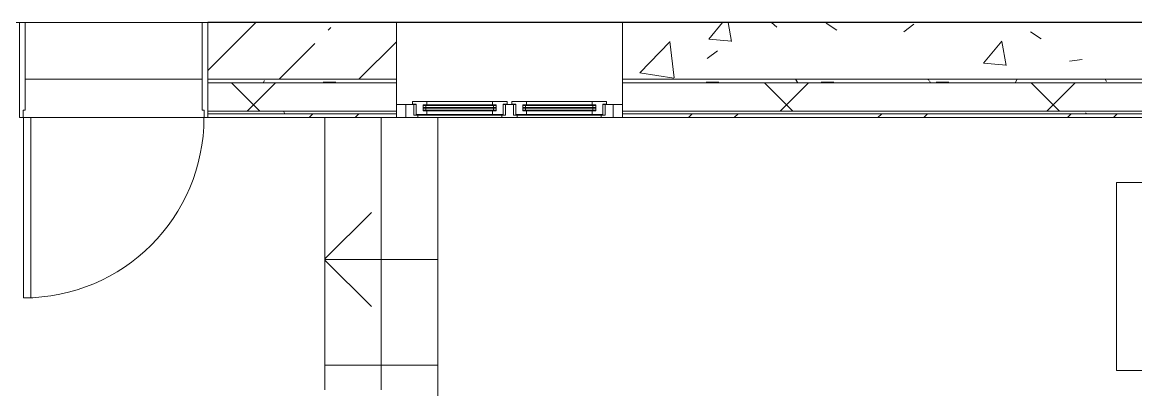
# Model space of a CAD drawing. Header units: millimetres. Extents: x 46431 to 216095, y -43515 to 31605.
# Drawn here: x 115447 to 121354, y -33334 to -31381 of the extents above; entities that cross this region are included whole.
import ezdxf

# ---------------------------------------------------------------- set-up
doc = ezdxf.new("R2010")
doc.units = ezdxf.units.MM
doc.linetypes.add('Осевые', pattern=[6350, 1270, -952.5, 3175, -952.5])
for name, color, linetype, lineweight in [('Высотные отметки', 7, 'Continuous', 9), ('Двери', 7, 'Continuous', 9), ('Каркас_Импост', 7, 'Continuous', 9), ('Обобщенные модели', 7, 'Continuous', 9), ('Общие ребра', 7, 'Continuous', 9), ('Окна', 7, 'Continuous', 9), ('Окна-1', 7, 'Continuous', 18), ('Оси-2', 7, 'Осевые', 9), ('Остекление', 7, 'Continuous', 9), ('Панель', 7, 'Continuous', 9), ('Перекрытия', 7, 'Continuous', 9), ('Стены', 7, 'Continuous', 9), ('Стены-1', 7, 'Continuous', 18), ('Стрелки вверх', 7, 'Continuous', 9), ('Штриховка разреза-3', 7, 'Continuous', 9)]:
    doc.layers.add(name, color=color, linetype=linetype, lineweight=lineweight)
doc.layers.add('Окна-2', color=7, linetype='Continuous', lineweight=9, true_color=0x804000)
pattern_1 = [(45, (0, 0), (-502.8943, 502.8943), []), (45, (0, 762), (-502.8943, 502.8943), [])]
pattern_2 = [(0, (0, 0), (812.8, 203.2), [67.056, -542.544, 67.056, -542.544, -3251.2]), (0, (0, 0), (812.8, 203.2), [-1219.2, 67.056, -1152.144, 67.056, -542.544, -1422.4]), (0, (0, 0), (812.8, 203.2), [-3048, 67.056, -339.344, 67.056, -948.944]), (120, (304.8, 101.6), (-582.37636, 602.30545), [67.056, -542.544, 67.056, -542.544, -3251.2]), (120, (304.8, 101.6), (-582.37636, 602.30545), [-1219.2, 67.056, -1152.144, 67.056, -542.544, -1422.4]), (120, (304.8, 101.6), (-582.37636, 602.30545), [-3048, 67.056, -339.344, 67.056, -948.944]), (240, (406.4, 508), (-230.42364, -805.50545), [67.056, -542.544, 67.056, -542.544, -3251.2]), (240, (406.4, 508), (-230.42364, -805.50545), [-1219.2, 67.056, -1152.144, 67.056, -542.544, -1422.4]), (240, (406.4, 508), (-230.42364, -805.50545), [-3048, 67.056, -339.344, 67.056, -948.944])]
pattern_3 = [(45, (0, 0), (-707.107, 707.107), []), (135, (0, 0), (-707.107, -707.107), [])]

# ---------------------------------------------------------------- blocks, each defined once
blk = doc.blocks.new('Ступени 3шт3 - Ступени 3шт-1216244-План 1-го этажа на отм_ -6_000')
at = {"layer": 'Обобщенные модели'}
for p, q in [((117051.6, -31887.8), (117051.6, -33202.9)), ((117051.6, -33202.9), (117051.6, -31887.9)), ((117351.6, -33202.9), (117351.6, -31887.9)), ((117351.6, -33202.9), (117351.6, -31887.9)), ((117651.6, -33202.9), (117651.6, -31887.9)), ((117051.6, -33202.9), (117351.6, -33202.9)), ((117051.6, -33333.9), (117051.6, -33202.9)), ((117051.6, -33202.9), (117051.6, -33333.9)), ((117351.6, -33202.9), (117051.6, -33202.9)), ((117351.6, -33202.9), (117651.6, -33202.9)), ((117351.6, -33333.9), (117351.6, -33202.9)), ((117351.6, -33333.9), (117351.6, -33202.9)), ((117651.6, -33202.9), (117351.6, -33202.9)), ((117651.6, -33402.9), (117651.6, -33202.9)), ((117051.6, -33402.9), (116701.6, -33402.9)), ((117051.6, -33402.9), (117051.6, -33383.9)), ((117051.6, -33383.9), (117051.6, -33402.9)), ((117351.6, -33402.9), (117051.6, -33402.9)), ((117351.6, -33402.9), (117351.6, -33383.9)), ((117351.6, -33402.9), (117351.6, -33383.9)), ((117651.6, -33402.9), (117351.6, -33402.9))]:
    blk.add_line(p, q, dxfattribs=at)
blk = doc.blocks.new('Дверь - Однопольная остекленная - ДН6__21х10-8185012-План 1-го этажа на отм_ -6_000')
at = {"layer": 'Двери'}
for p, q in [((-479, -252.5), (-439, -252.5)), ((-479, -1210.5), (-479, -252.5)), ((-439, -252.5), (-439, -1210.5)), ((-439, -1210.5), (-479, -1210.5))]:
    blk.add_line(p, q, dxfattribs=at)
blk.add_arc((-479, -252.5), 958, 270, 0, dxfattribs=at)
at = {"layer": 'Каркас_Импост'}
for p, q in [((-500, 252.5), (-470, 252.5)), ((-500, -252.5), (-500, 252.5)), ((-470, 252.5), (-470, -212.5)), ((470, 252.5), (500, 252.5)), ((470, -212.5), (470, 252.5)), ((500, 252.5), (500, -252.5)), ((-480, -212.5), (-480, -252.5)), ((-470, -212.5), (-480, -212.5)), ((480, -212.5), (470, -212.5)), ((480, -252.5), (480, -212.5)), ((-480, -252.5), (-500, -252.5)), ((500, -252.5), (480, -252.5))]:
    blk.add_line(p, q, dxfattribs=at)
at = {"layer": 'Панель'}
for p, q in [((-439, -252.5), (-479, -252.5)), ((-479, -252.5), (-479, -1210.5)), ((-439, -1210.5), (-439, -252.5)), ((-479, -1210.5), (-439, -1210.5))]:
    blk.add_line(p, q, dxfattribs=at)
blk = doc.blocks.new('Окно 2-Распашное - Один переплет с многокамерным стеклопакетом - 30674-99 - ОК-1 1200-1800-V8-План 1-го этажа на отм_ -6_000')
at = {"layer": 'Каркас_Импост'}
for p, q in [((-515, -166.5), (-438, -166.5)), ((-515, -180.5), (-515, -166.5)), ((-438, -166.5), (-438, -184.5)), ((-438, -184.5), (-438, -166.5)), ((-438, -166.5), (-90, -166.5)), ((-90, -166.5), (-13, -166.5)), ((-90, -184.5), (-90, -166.5)), ((-90, -184.5), (-90, -166.5)), ((-13, -166.5), (-13, -180.5)), ((13, -166.5), (90, -166.5)), ((13, -180.5), (13, -166.5)), ((90, -166.5), (90, -184.5)), ((90, -166.5), (90, -184.5)), ((90, -166.5), (438, -166.5)), ((438, -166.5), (515, -166.5)), ((438, -184.5), (438, -166.5)), ((438, -166.5), (438, -184.5)), ((515, -166.5), (515, -180.5)), ((-550, -182.5), (-507, -182.5)), ((-550, -252.5), (-550, -182.5)), ((-495, -180.5), (-515, -180.5)), ((-507, -182.5), (-507, -238.5)), ((-495, -182.5), (-507, -182.5)), ((-507, -182.5), (-507, -238.5)), ((-495, -236.5), (-495, -180.5)), ((-438, -184.5), (-458, -184.5)), ((-458, -184.5), (-458, -216.5)), ((-458, -216.5), (-458, -184.5)), ((-458, -184.5), (-70, -184.5)), ((-458, -216.5), (-438, -216.5)), ((-70, -216.5), (-458, -216.5)), ((-90, -184.5), (-438, -184.5)), ((-438, -216.5), (-438, -236.5)), ((-438, -216.5), (-90, -216.5)), ((-438, -236.5), (-438, -216.5)), ((-70, -184.5), (-90, -184.5)), ((-90, -216.5), (-70, -216.5)), ((-90, -236.5), (-90, -216.5)), ((-90, -236.5), (-90, -216.5)), ((-70, -216.5), (-70, -184.5)), ((-70, -216.5), (-70, -184.5)), ((-33, -180.5), (-33, -236.5)), ((-13, -180.5), (-33, -180.5)), ((-21, -182.5), (-33, -182.5)), ((-21, -182.5), (21, -182.5)), ((-21, -238.5), (-21, -182.5)), ((-21, -182.5), (-21, -238.5)), ((33, -180.5), (13, -180.5)), ((21, -182.5), (21, -238.5)), ((33, -182.5), (21, -182.5)), ((21, -238.5), (21, -182.5)), ((33, -236.5), (33, -180.5)), ((70, -184.5), (70, -216.5)), ((90, -184.5), (70, -184.5)), ((70, -184.5), (70, -216.5)), ((70, -184.5), (458, -184.5)), ((70, -216.5), (90, -216.5)), ((458, -216.5), (70, -216.5)), ((438, -184.5), (90, -184.5)), ((90, -216.5), (90, -236.5)), ((90, -216.5), (90, -236.5)), ((90, -216.5), (438, -216.5)), ((458, -184.5), (438, -184.5)), ((438, -216.5), (458, -216.5)), ((438, -236.5), (438, -216.5)), ((438, -216.5), (438, -236.5)), ((458, -216.5), (458, -184.5)), ((458, -184.5), (458, -216.5)), ((495, -180.5), (495, -236.5)), ((515, -180.5), (495, -180.5)), ((507, -182.5), (495, -182.5)), ((507, -182.5), (550, -182.5)), ((507, -238.5), (507, -182.5)), ((507, -238.5), (507, -182.5)), ((550, -182.5), (550, -252.5)), ((-487, -252.5), (-550, -252.5)), ((-507, -238.5), (-487, -238.5)), ((-21, -238.5), (-507, -238.5)), ((-438, -236.5), (-495, -236.5)), ((-487, -238.5), (-487, -252.5)), ((-41, -238.5), (-487, -238.5)), ((-487, -238.5), (-487, -252.5)), ((-487, -252.5), (-41, -252.5)), ((-90, -236.5), (-438, -236.5)), ((-33, -236.5), (-90, -236.5)), ((-41, -238.5), (-21, -238.5)), ((-41, -252.5), (-41, -238.5)), ((-41, -238.5), (-41, -252.5)), ((41, -252.5), (-41, -252.5)), ((21, -238.5), (41, -238.5)), ((507, -238.5), (21, -238.5)), ((90, -236.5), (33, -236.5)), ((41, -238.5), (41, -252.5)), ((487, -238.5), (41, -238.5)), ((41, -252.5), (41, -238.5)), ((41, -252.5), (487, -252.5)), ((438, -236.5), (90, -236.5)), ((495, -236.5), (438, -236.5)), ((487, -238.5), (507, -238.5)), ((487, -252.5), (487, -238.5)), ((487, -252.5), (487, -238.5)), ((550, -252.5), (487, -252.5))]:
    blk.add_line(p, q, dxfattribs=at)
at = {"layer": 'Окна'}
for p, q in [((-443, -188.5), (-443, -198.5)), ((-443, -188.5), (-85, -188.5)), ((-85, -198.5), (-443, -198.5)), ((-443, -202.5), (-443, -212.5)), ((-443, -202.5), (-85, -202.5)), ((-85, -212.5), (-443, -212.5)), ((-85, -188.5), (-85, -198.5)), ((-85, -202.5), (-85, -212.5)), ((443, -188.5), (85, -188.5)), ((85, -188.5), (85, -198.5)), ((85, -198.5), (443, -198.5)), ((443, -202.5), (85, -202.5)), ((85, -202.5), (85, -212.5)), ((85, -212.5), (443, -212.5)), ((443, -188.5), (443, -198.5)), ((443, -202.5), (443, -212.5)), ((-437.6, -252.5), (-487, -252.5)), ((-487, -252.5), (-474.6, -252.5)), ((-53.3, -252.5), (-41, -252.5)), ((53.3, -252.5), (41, -252.5)), ((438.2, -252.5), (487, -252.5)), ((487, -252.5), (474.8, -252.5))]:
    blk.add_line(p, q, dxfattribs=at)
at = {"layer": 'Окна-1'}
for p, q in [((-458, -188.5), (-443, -188.5)), ((-458, -198.5), (-458, -188.5)), ((-443, -198.5), (-458, -198.5)), ((-458, -202.5), (-443, -202.5)), ((-458, -212.5), (-458, -202.5)), ((-443, -212.5), (-458, -212.5)), ((-443, -188.5), (-443, -198.5)), ((-443, -202.5), (-443, -212.5)), ((-85, -188.5), (-70, -188.5)), ((-85, -198.5), (-85, -188.5)), ((-70, -198.5), (-85, -198.5)), ((-85, -202.5), (-70, -202.5)), ((-85, -212.5), (-85, -202.5)), ((-70, -212.5), (-85, -212.5)), ((-70, -188.5), (-70, -198.5)), ((-70, -202.5), (-70, -212.5)), ((70, -188.5), (70, -198.5)), ((85, -188.5), (70, -188.5)), ((70, -198.5), (85, -198.5)), ((70, -202.5), (70, -212.5)), ((85, -202.5), (70, -202.5)), ((70, -212.5), (85, -212.5)), ((85, -198.5), (85, -188.5)), ((85, -212.5), (85, -202.5)), ((458, -188.5), (443, -188.5)), ((443, -188.5), (443, -198.5)), ((443, -198.5), (458, -198.5)), ((458, -202.5), (443, -202.5)), ((443, -202.5), (443, -212.5)), ((443, -212.5), (458, -212.5)), ((458, -198.5), (458, -188.5)), ((458, -212.5), (458, -202.5))]:
    blk.add_line(p, q, dxfattribs=at)
at = {"layer": 'Окна-2'}
for p, q in [((-600, -182.5), (-550, -182.5)), ((-600, -252.5), (-600, -182.5)), ((-550, -182.5), (-550, -252.5)), ((-550, -182.5), (-550, -252.5)), ((-550, -182.5), (-495, -182.5)), ((-33, -182.5), (33, -182.5)), ((495, -182.5), (550, -182.5)), ((550, -182.5), (600, -182.5)), ((550, -252.5), (550, -182.5)), ((550, -182.5), (550, -252.5)), ((600, -182.5), (600, -252.5)), ((-550, -252.5), (-600, -252.5)), ((550, -252.5), (-550, -252.5)), ((600, -252.5), (550, -252.5))]:
    blk.add_line(p, q, dxfattribs=at)
at = {"layer": 'Остекление'}
for p, q in [((-458, -184.5), (-70, -184.5)), ((-458, -188.5), (-458, -184.5)), ((-70, -188.5), (-458, -188.5)), ((-458, -198.5), (-70, -198.5)), ((-458, -202.5), (-458, -198.5)), ((-70, -202.5), (-458, -202.5)), ((-458, -212.5), (-70, -212.5)), ((-458, -216.5), (-458, -212.5)), ((-70, -216.5), (-458, -216.5)), ((-70, -184.5), (-70, -188.5)), ((-70, -198.5), (-70, -202.5)), ((-70, -212.5), (-70, -216.5)), ((458, -184.5), (70, -184.5)), ((70, -184.5), (70, -188.5)), ((70, -188.5), (458, -188.5)), ((458, -198.5), (70, -198.5)), ((70, -198.5), (70, -202.5)), ((70, -202.5), (458, -202.5)), ((458, -212.5), (70, -212.5)), ((70, -212.5), (70, -216.5)), ((70, -216.5), (458, -216.5)), ((458, -188.5), (458, -184.5)), ((458, -202.5), (458, -198.5)), ((458, -216.5), (458, -212.5))]:
    blk.add_line(p, q, dxfattribs=at)
blk = doc.blocks.new('Высотные отметки - Высотная отметка - Рамка_14мм длина-4459141-План 1-го этажа на отм_ -6_000')
at = {"layer": 'Высотные отметки'}
for p, q in [((7, 5), (-7, 5)), ((-7, 5), (-7, 0)), ((7, 0), (7, 5)), ((-7, 0), (7, 0))]:
    blk.add_line(p, q, dxfattribs=at)

msp = doc.modelspace()

# ---------------------------------------------------------------- hatches: boundary and pattern name
at = {"layer": 'Штриховка разреза-3'}
h = msp.add_hatch(dxfattribs=at)
h.set_pattern_fill('FP_4', color=256, style=0, pattern_type=2)
h.set_pattern_definition([(45, (0, 0), (-424.264, 424.264), [600, -100, 20, -100]), (45, (0, 424), (-424.264, 424.264), [])])
h.paths.add_polyline_path([(116431.6, -31682.8), (117431.6, -31682.2), (117431.6, -31382.8), (116431.6, -31382.8), (116431.6, -31682.2)], flags=0)
h = msp.add_hatch(dxfattribs=at)
h.set_pattern_fill('FP_7', color=256, style=0, pattern_type=2)
h.set_pattern_definition([(50, (0, 0), (1457.472, -127.512), [152.4, -1676.4]), (355, (0, 0), (-281.942, 1528.454), [121.92, -1341.12]), (100.451, (121.5, -10.6), (1175.541, 1400.933), [129.52, -1424.721]), (46.184, (0, 406.4), (2168.632, -336.342), [228.6, -2514.6]), (96.636, (180.7, 378.4), (1899.22, 1979.42), [194.28, -2137.08]), (351.184, (0, 406.4), (1899.24, 1979.402), [182.88, -2011.68]), (21, (203.2, 304.8), (1212.915, -818.121), [152.4, -1676.4]), (326, (203.2, 304.8), (494.417, 1473.504), [121.92, -1341.12]), (71.451, (304.3, 236.6), (1707.337, 655.37), [129.52, -1424.721]), (37.5, (0, 0), (24.7094, 676.4402), [67.056, -1257.808, 67.056, -1294.384, -1346.2]), (37.5, (0, 0), (24.7094, 676.4402), [-2686.304, 67.056, -1279.144]), (7.5, (0, 0), (534.5577, 801.4443), [67.056, -709.168, 67.056, -1227.328, -513.08]), (7.5, (0, 0), (534.5577, 801.4443), [-2070.608, 67.056, -446.024]), (327.5, (-453.14, 0), (1084.7275, -45.8312), [67.056, -440.944, 67.056, -1517.904, -2103.12]), (327.5, (-453.14, 0), (1084.7275, -45.8312), [-2092.96, 67.056, -2036.064]), (317.5, (-656.3, 0), (1185.035, 203.4135), [67.056, -593.344, 67.056, -985.52, -1493.52]), (317.5, (-656.3, 0), (1185.035, 203.4135), [-1712.976, 67.056, -1426.464])])
h.paths.add_polyline_path([(120860.5, -31682.8), (122431.6, -31682.8), (122431.6, -31382.8), (118631.6, -31382.8), (118631.6, -31682.8), (119165.3, -31682.8)], flags=0)
h = msp.add_hatch(dxfattribs=at)
h.set_pattern_fill('FP_5', color=256, style=0, pattern_type=2)
h.set_pattern_definition(pattern_2)
h.paths.add_polyline_path([(116431.6, -31702.8), (117431.6, -31702.8), (117431.6, -31682.8), (116431.6, -31682.8)], flags=0)
h = msp.add_hatch(dxfattribs=at)
h.set_pattern_fill('FP_6', color=256, style=0, pattern_type=2)
h.set_pattern_definition(pattern_3)
h.paths.add_polyline_path([(117431.6, -31852.8), (117431.6, -31702.8), (116431.6, -31702.8), (116431.6, -31852.8)], flags=0)
h = msp.add_hatch(dxfattribs=at)
h.set_pattern_fill('FP_5', color=256, style=0, pattern_type=2)
h.set_pattern_definition(pattern_2)
h.paths.add_polyline_path([(118631.6, -31702.8), (122431.6, -31702.8), (122431.6, -31682.8), (118631.6, -31682.8)], flags=0)
h = msp.add_hatch(dxfattribs=at)
h.set_pattern_fill('FP_6', color=256, style=0, pattern_type=2)
h.set_pattern_definition(pattern_3)
h.paths.add_polyline_path([(118631.6, -31852.8), (122431.6, -31852.8), (122431.6, -31702.8), (118631.6, -31702.8)], flags=0)
h = msp.add_hatch(dxfattribs=at)
h.set_pattern_fill('FP_5', color=256, style=0, pattern_type=2)
h.set_pattern_definition(pattern_2)
h.paths.add_polyline_path([(117431.6, -31867.8), (117431.6, -31852.8), (116431.6, -31852.8), (116431.6, -31867.8)], flags=0)
h = msp.add_hatch(dxfattribs=at)
h.set_pattern_fill('FP_3', color=256, style=0, pattern_type=2)
h.set_pattern_definition(pattern_1)
h.paths.add_polyline_path([(117431.6, -31887.8), (117431.6, -31867.8), (116431.6, -31867.8), (116431.6, -31887.8)], flags=0)
h = msp.add_hatch(dxfattribs=at)
h.set_pattern_fill('FP_5', color=256, style=0, pattern_type=2)
h.set_pattern_definition(pattern_2)
h.paths.add_polyline_path([(120860.5, -31867.8), (122431.6, -31867.8), (122431.6, -31852.8), (118631.6, -31852.8), (118631.6, -31867.8), (119165.3, -31867.8)], flags=0)
h = msp.add_hatch(dxfattribs=at)
h.set_pattern_fill('FP_3', color=256, style=0, pattern_type=2)
h.set_pattern_definition(pattern_1)
h.paths.add_polyline_path([(120860.5, -31887.8), (122431.6, -31887.8), (122431.6, -31867.8), (118631.6, -31867.8), (118631.6, -31887.8), (119165.3, -31887.8)], flags=0)

# ---------------------------------------------------------------- linework, layer by layer
at = {"layer": 'Общие ребра'}
for p, q in [((122431.6, -31382.8), (118631.6, -31382.8)), ((118631.6, -31382.8), (122431.6, -31382.8)), ((116431.6, -31682.8), (117431.6, -31682.8)), ((116431.6, -31702.8), (117431.6, -31702.8)), ((118631.6, -31682.8), (122431.6, -31682.8)), ((118631.6, -31702.8), (122431.6, -31702.8)), ((116431.6, -31852.8), (117431.6, -31852.8)), ((116431.6, -31867.8), (117431.6, -31867.8)), ((118631.6, -31852.8), (122431.6, -31852.8)), ((118631.6, -31867.8), (122431.6, -31867.8))]:
    msp.add_line(p, q, dxfattribs=at)
at = {"layer": 'Оси-2'}
msp.add_line((150171.6, -31382.9), (50565.6, -31382.9), dxfattribs=at)
at = {"layer": 'Перекрытия'}
for p, q in [((116431.6, -31682.2), (116431.6, -31382.8)), ((116431.6, -31382.8), (124381.6, -31382.8)), ((115461.6, -31682.8), (116401.6, -31682.8)), ((117051.6, -33333.9), (117051.6, -31887.8))]:
    msp.add_line(p, q, dxfattribs=at)
at = {"layer": 'Стены'}
for p, q in [((115431.6, -31382.8), (116211.6, -31382.8)), ((116211.6, -31382.8), (116431.6, -31382.8)), ((116431.6, -31382.8), (117431.6, -31382.8)), ((116431.6, -31382.8), (116431.6, -31887.8)), ((116431.6, -31887.8), (116431.6, -31382.8)), ((117431.6, -31382.8), (117431.6, -31380.8)), ((117431.6, -31380.8), (118631.6, -31380.8)), ((117431.6, -31887.8), (117431.6, -31382.8)), ((118631.6, -31380.8), (118631.6, -31382.8)), ((118631.6, -31382.8), (118631.6, -31887.8)), ((116211.6, -31887.8), (115431.6, -31887.8)), ((116431.6, -31887.8), (116211.6, -31887.8)), ((117431.6, -31887.8), (116431.6, -31887.8)), ((124316.6, -31887.9), (117051.6, -31887.9)), ((118631.6, -31887.8), (117431.6, -31887.8))]:
    msp.add_line(p, q, dxfattribs=at)
at = {"layer": 'Стены-1'}
for p, q in [((117431.6, -31380.8), (116431.6, -31380.8)), ((116431.6, -31380.8), (116431.6, -31382.8)), ((117431.6, -31382.8), (116431.6, -31382.8)), ((116431.6, -31382.8), (116431.6, -31887.8)), ((116431.6, -31382.8), (117431.6, -31382.8)), ((117431.6, -31382.8), (117431.6, -31380.8)), ((117431.6, -31887.8), (117431.6, -31382.8)), ((124331.6, -31380.8), (118631.6, -31380.8)), ((118631.6, -31380.8), (118631.6, -31382.8)), ((118631.6, -31382.8), (118631.6, -31887.8)), ((116431.6, -31887.8), (117431.6, -31887.8)), ((118631.6, -31887.8), (122431.6, -31887.8))]:
    msp.add_line(p, q, dxfattribs=at)
at = {"layer": 'Стрелки вверх'}
for p, q in [((117051.6, -32638.9), (117298.6, -32391.9)), ((117348.6, -32641.9), (117051.6, -32641.9)), ((117051.6, -32644.9), (117298.6, -32891.9)), ((117648.6, -32641.9), (117351.6, -32641.9))]:
    msp.add_line(p, q, dxfattribs=at)

# ---------------------------------------------------------------- block references
at = {"layer": 'Высотные отметки', "xscale": 199.9999999999999, "yscale": 199.9999999999999, "zscale": 199.9999999999999}
msp.add_blockref('Высотные отметки - Высотная отметка - Рамка_14мм длина-4459141-План 1-го этажа на отм_ -6_000', (122652.1, -33232.3), dxfattribs=at)
at = {"layer": 'Двери'}
msp.add_blockref('Дверь - Однопольная остекленная - ДН6__21х10-8185012-План 1-го этажа на отм_ -6_000', (115931.6, -31635.3), dxfattribs=at)
at = {"layer": 'Обобщенные модели'}
msp.add_blockref('Ступени 3шт3 - Ступени 3шт-1216244-План 1-го этажа на отм_ -6_000', (0, 0), dxfattribs=at)
at = {"layer": 'Окна'}
msp.add_blockref('Окно 2-Распашное - Один переплет с многокамерным стеклопакетом - 30674-99 - ОК-1 1200-1800-V8-План 1-го этажа на отм_ -6_000', (118031.6, -31635.3), dxfattribs=at)

doc.saveas('drawing.dxf')
